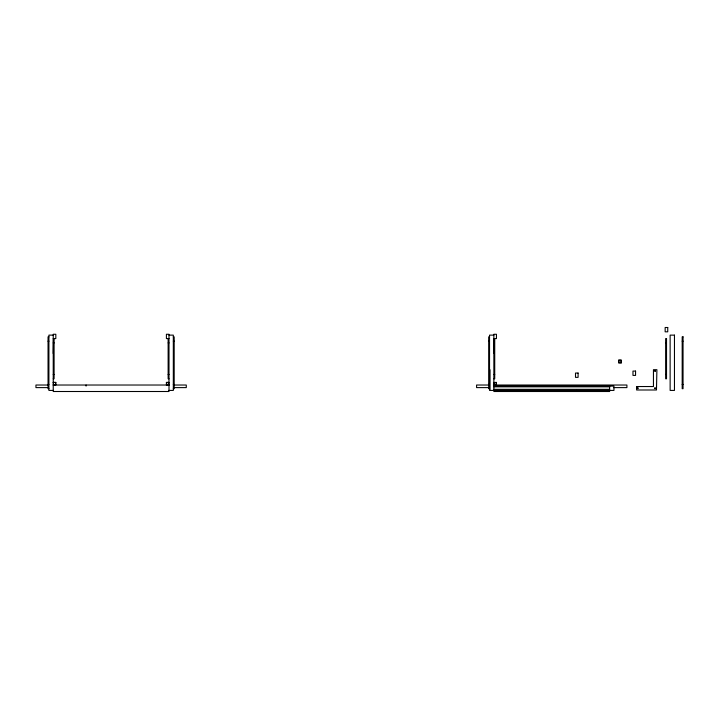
<?xml version="1.0" encoding="UTF-8"?>
<svg xmlns="http://www.w3.org/2000/svg" width="719" height="719" viewBox="0 0 719 719"><rect width="100%" height="100%" fill="white"/><g stroke="black" fill="none" stroke-linecap="round" stroke-linejoin="round"><path stroke-width="1.08" d="M55.821 382.436L53.233 382.436L55.821 382.436L55.821 385.024L53.233 385.024L169.001 385.024L166.413 385.024L166.413 382.436L169.001 382.436L166.413 382.436M493.854 385.024L496.452 385.024L496.452 382.436L493.854 382.436L494.115 384.764M494.115 382.697L496.452 382.436M618.664 362.789L621.252 362.789L618.664 362.789L618.664 360.192L621.252 360.192L621.252 362.789M618.664 360.192L621.252 360.192M53.233 335.126L48.91 335.126L48.91 390.426L53.395 390.426M169.001 335.126L173.324 335.126L173.324 390.426L168.839 390.426M493.854 335.126L489.54 335.126L489.54 390.426L613.954 390.426L613.954 386.103L493.854 386.103M48.91 336.86L48.047 336.86L48.047 388.7L48.91 388.7M173.324 336.86L174.187 336.86L174.187 388.7L173.324 388.7M489.54 336.86L488.677 336.86L488.677 388.7L489.54 388.7M53.233 338.586L55.821 338.586L55.821 334.263L53.233 334.263L53.233 391.504L169.001 391.504L169.001 334.263L166.413 334.263L166.413 338.586L169.001 338.586M493.854 338.586L496.452 338.586L496.452 334.263L493.854 334.263L493.854 391.504L609.631 391.504L609.631 386.157M48.047 341.174L48.91 341.174M173.324 341.174L174.187 341.174M488.677 341.174L489.54 341.174M682.187 341.174L683.05 341.174M53.233 342.909L54.096 342.909M168.138 342.909L169.001 342.909M665.659 342.909L666.522 342.909M53.233 353.532L53.449 338.586M493.854 353.532L494.07 338.586M53.233 374.464L54.096 374.464M168.138 374.464L169.001 374.464M493.854 374.464L494.726 374.464M665.659 374.464L666.522 374.464M53.233 378.787L54.096 378.787L54.096 338.586M169.001 378.787L168.138 378.787L168.138 338.586M493.854 378.787L494.726 378.787L494.726 338.586M48.047 384.377L48.91 384.377M173.324 384.377L174.187 384.377M488.677 384.377L489.54 384.377M682.187 384.377L683.05 384.377M48.29 385.024L35.95 385.024L35.95 387.613L48.29 387.613M173.944 385.024L186.284 385.024L186.284 387.613L173.944 387.613M488.92 385.024L476.58 385.024L476.58 387.613L488.92 387.613M493.405 385.024L626.914 385.024L626.914 387.613L613.451 387.613M493.854 386.831L609.631 386.831M493.854 389.312L609.631 389.312M620.991 360.453L620.991 362.529M618.924 360.453L618.924 362.529M576.8 390.426L576.8 391.504M496.191 382.697L496.191 384.764M489.972 369.692L489.972 389.563M168.74 382.697L168.74 384.764M166.673 382.697L166.673 384.764M86.064 385.024L86.064 386.103M55.561 382.697L55.561 384.764M53.485 382.697L53.485 384.764M654.676 388.134C655.315 390.111 656.213 386.732 654.676 388.134M637.402 388.125C638.005 390.111 638.957 386.75 637.402 388.125M654.685 370.833C655.234 372.837 656.276 369.494 654.685 370.833M636.603 386.534L636.603 389.995L656.474 389.995L656.905 369.692L653.445 369.692L653.445 386.534L636.603 386.534M667.744 327.496L665.156 327.496L665.156 331.819L667.744 331.819L667.744 327.496M674.458 335.126L670.135 335.126L670.135 390.426L674.458 390.426L674.458 335.126M683.05 336.86L682.187 336.86L682.187 388.7L683.05 388.7L683.05 336.86M666.522 338.586L665.659 338.586L665.659 378.787L666.522 378.787L666.522 338.586M635.56 371.085L632.972 371.085L632.972 375.408L635.56 375.408L635.56 371.085M578.094 373.044L575.506 373.044L575.506 377.358L578.094 377.358L578.094 373.044"/></g></svg>
